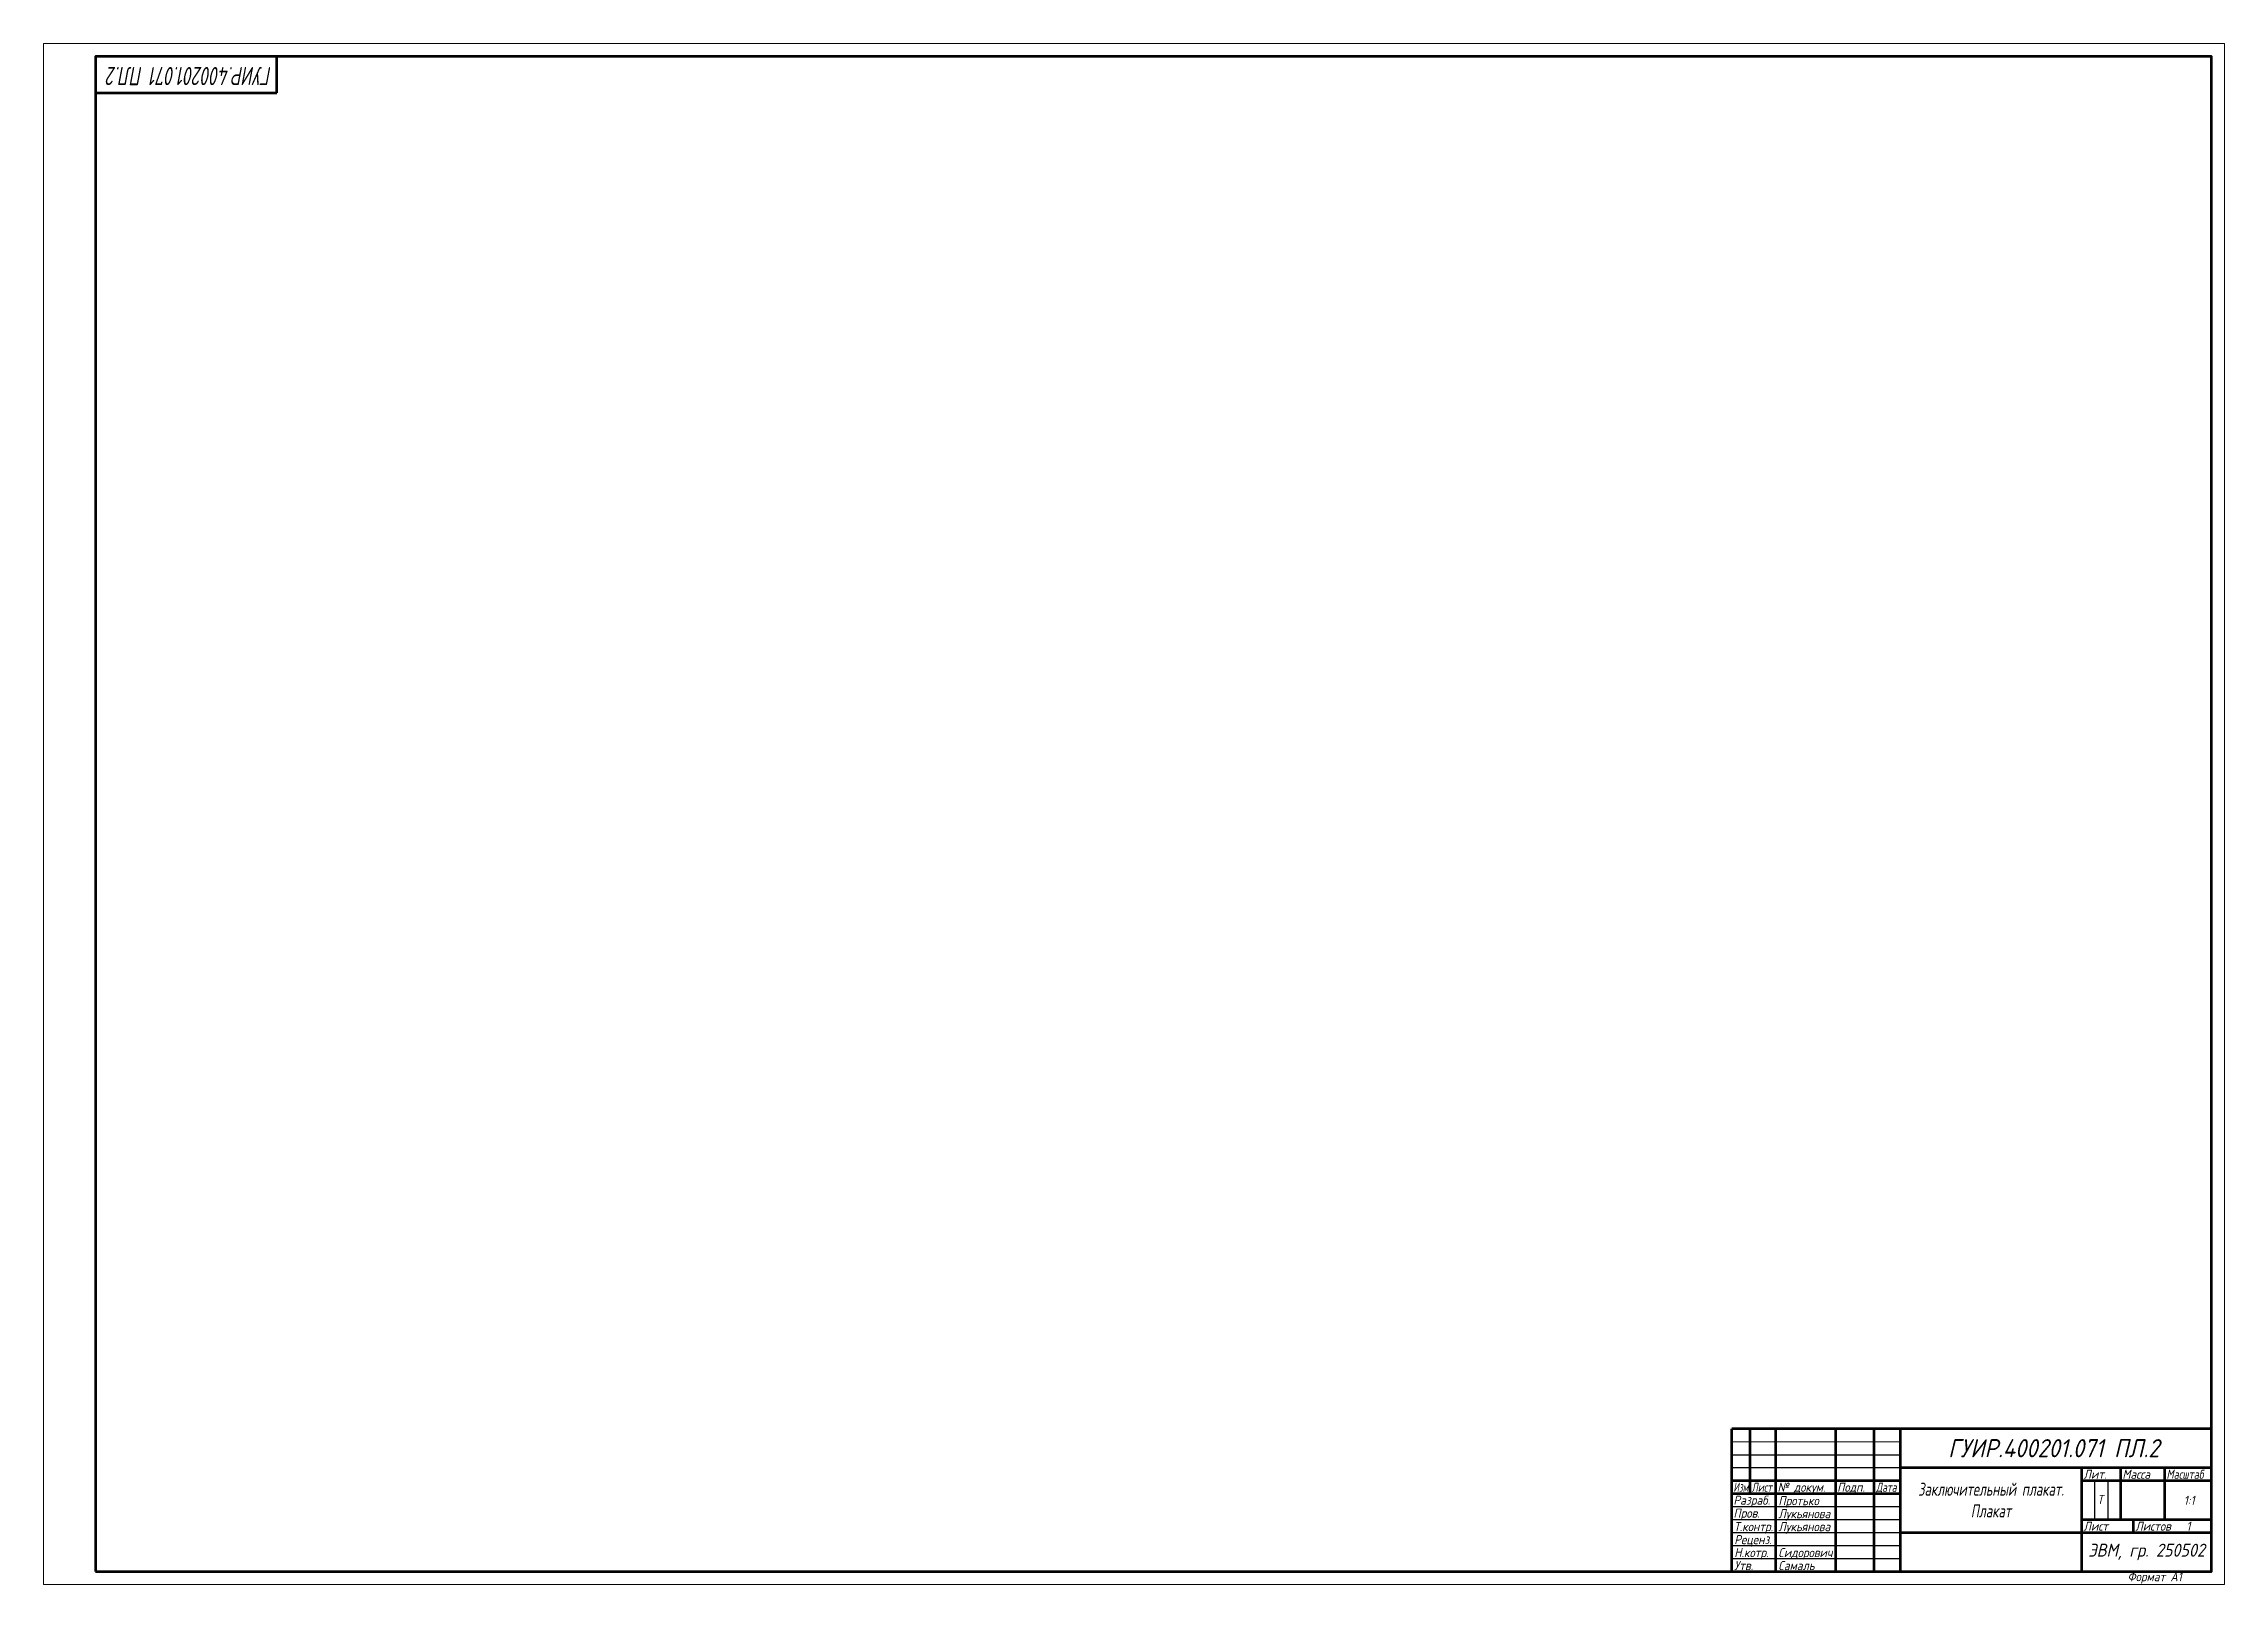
# Model space of a CAD drawing. Header units: millimetres. Extents: x 0 to 841, y 0 to 594.
import ezdxf

# ---------------------------------------------------------------- set-up
doc = ezdxf.new("R2010")
doc.units = ezdxf.units.MM
doc.header["$LTSCALE"] = 0.5
doc.layers.get('Defpoints').update_dxf_attribs({"color": 5})
doc.styles.get("Standard").update_dxf_attribs({"font": 'ISOCPEUI.TTF', "width": 0.9})

msp = doc.modelspace()

# ---------------------------------------------------------------- linework, layer by layer
at = {"lineweight": 20}
for p, q in [((0, 594), (841, 594)), ((0, 0), (0, 594)), ((841, 594), (841, 0)), ((841, 0), (0, 0))]:
    msp.add_line(p, q, dxfattribs=at)
at = {"lineweight": 100}
for p, q in [((90, 575), (90, 589)), ((20, 575), (90, 575))]:
    msp.add_line(p, q, dxfattribs=at)
at = {"color": 7, "linetype": 'Continuous', "lineweight": 100}
for p, q in [((836, 60), (651, 60)), ((651, 5), (651, 60)), ((658, 60), (658, 35)), ((668, 5), (668, 60)), ((691, 60), (691, 5)), ((706, 5), (706, 60)), ((716, 60), (716, 5)), ((716, 45), (836, 45)), ((786, 5), (786, 45)), ((801, 45), (801, 25)), ((818, 25), (818, 45)), ((651, 40), (716, 40)), ((651, 35), (716, 35)), ((786, 40), (836, 40)), ((716, 20), (836, 20)), ((786, 25), (836, 25)), ((806, 20), (806, 25))]:
    msp.add_line(p, q, dxfattribs=at)
at = {"color": 7, "linetype": 'Continuous', "lineweight": 20}
msp.add_line((651, 55), (716, 55), dxfattribs=at)
at = {"color": 7, "linetype": 'Continuous', "lineweight": -3}
for p, q in [((651, 50), (716, 50)), ((651, 45), (716, 45)), ((791, 25), (791, 40)), ((796, 40), (796, 25)), ((651, 30), (716, 30)), ((651, 25), (716, 25)), ((651, 20), (716, 20)), ((651, 15), (716, 15)), ((651, 10), (716, 10))]:
    msp.add_line(p, q, dxfattribs=at)
at = {"color": 7, "linetype": 'Continuous'}
msp.add_line((786, 45), (786, 40), dxfattribs=at)
at = {"color": 7, "linetype": 'Continuous', "lineweight": 100}
msp.add_lwpolyline([(20, 5), (836, 5), (836, 589), (20, 589)], close=True, dxfattribs=at)
at = {"layer": 'Defpoints', "lineweight": 20}
msp.add_lwpolyline([(0, 0), (841, 0), (841, 594), (0, 594)], close=True, dxfattribs=at)

# ---------------------------------------------------------------- texts
at = {"color": 7, "linetype": 'Continuous', "lineweight": -3}
for s, width, p in [('Лит.', 0.9, (786.67, 40.7)), ('Масса', 0.9, (801.67, 40.7)), ('Масштаб', 0.8, (818.67, 40.7)), ('Изм.', 0.7, (651.67, 35.7)), ('Разраб.', 0.9, (651.67, 30.7)), ('Лист', 0.75, (658.67, 35.7)), ('№ докум.', 0.9, (668.67, 35.7)), ('Подп.', 0.9, (691.67, 35.7)), ('Дата', 0.75, (706.67, 35.7)), ('Пров.', 0.9, (651.67, 25.7)), ('Лист', 0.9, (786.67, 20.7)), ('Листов   1', 0.9, (806.67, 20.7))]:
    msp.add_text(s, height=3.5, dxfattribs=dict(at, width=width)).set_placement(p)
at = {"width": 0.9}
msp.add_text('Т', height=3.5, dxfattribs=at).set_placement((792, 31))
at = {"color": 7, "linetype": 'Continuous', "lineweight": 70, "width": 0.9}
msp.add_text('Формат А1', height=3.5, dxfattribs=at).set_placement((803.66, 1.2))
at = {"lineweight": 20, "insert": (88, 578), "char_height": 7, "attachment_point": 1, "rotation": 180}
msp.add_mtext_dynamic_manual_height_columns('{\\fISOCPEUR|b0|i1|c204|p34;\\W0.7;ГУИР\\fISOCPEUR|b0|i1|c0|p34;.400201.0\\fISOCPEUR|b0|i1|c204|p34;7\\fISOCPEUR|b0|i1|c0|p34;1 \\fISOCPEUR|b0|i1|c204|p34;ПЛ\\fISOCPEUR|b0|i1|c0|p34;.2}', width=82.6703, gutter_width=65, heights=[18.35], dxfattribs=at)
at = {"lineweight": 20}
for s, width, gutter_width, insert, char_height, attachment_point in [('\\pi18.47727;{\\fISOCPEUR|b0|i1|c204|p34;ГУИР}.400201.0{\\fISOCPEUR|b0|i1|c204|p34;7}1 {\\fISOCPEUR|b0|i1|c204|p34;ПЛ}.2', 120, 65, (716, 56), 7, 1), ('{\\fISOCPEUR|b0|i1|c204|p34;\\W0.7;Заключительный\\fISOCPEUR|b0|i1|c0|p34; \\fISOCPEUR|b0|i1|c204|p34;плакат\\fISOCPEUR|b0|i1|c0|p34;.\\P\\fISOCPEUR|b0|i1|c204|p34;Плакат}', 70, 70, (751, 32.5), 5, 5), ('{\\fISOCPEUR|b0|i1|c204|p34;ЭВМ}, {\\fISOCPEUR|b0|i1|c204|p34;гр}. {\\fISOCPEUR|b0|i1|c204|p34;2}5050{\\fISOCPEUR|b0|i1|c204|p34;2}', 50, 70, (811, 12.5), 5, 5)]:
    msp.add_mtext_dynamic_manual_height_columns(s, width=width, gutter_width=gutter_width, heights=[0], dxfattribs=dict(at, insert=insert, char_height=char_height, attachment_point=attachment_point))
at = {"char_height": 3.5, "attachment_point": 1}
for s, width, insert in [('{\\fISOCPEUR|b0|i1|c204|p34;Протько}', 23, (669, 34)), ('\\pi9;\\P\\pi7.35341;1:1', 18, (818, 40)), ('{\\fISOCPEUR|b0|i1|c204|p34;Лукьянова}', 23, (669, 29)), ('{\\fISOCPEUR|b0|i1|c204|p34;Реценз}.', 17, (652, 19)), ('\\pi0.86364;{\\fISOCPEUR|b0|i1|c204|p34;Т}.{\\fISOCPEUR|b0|i1|c204|p34;контр}.', 17, (651, 24)), ('{\\fISOCPEUR|b0|i1|c204|p34;Лукьянова}', 23, (669, 24)), ('{\\fISOCPEUR|b0|i1|c204|p34;Утв}.', 17, (652, 9)), ('{\\fISOCPEUR|b0|i1|c204|p34;Н}.{\\fISOCPEUR|b0|i1|c204|p34;котр}.', 17, (652, 14)), ('{\\fISOCPEUR|b0|i1|c204|p34;Сидорович}', 23, (669, 14)), ('{\\fISOCPEUR|b0|i1|c204|p34;Самаль}', 23, (669, 9))]:
    msp.add_mtext_dynamic_manual_height_columns(s, width=width, gutter_width=15, heights=[0], dxfattribs=dict(at, insert=insert))

doc.saveas('drawing.dxf')
